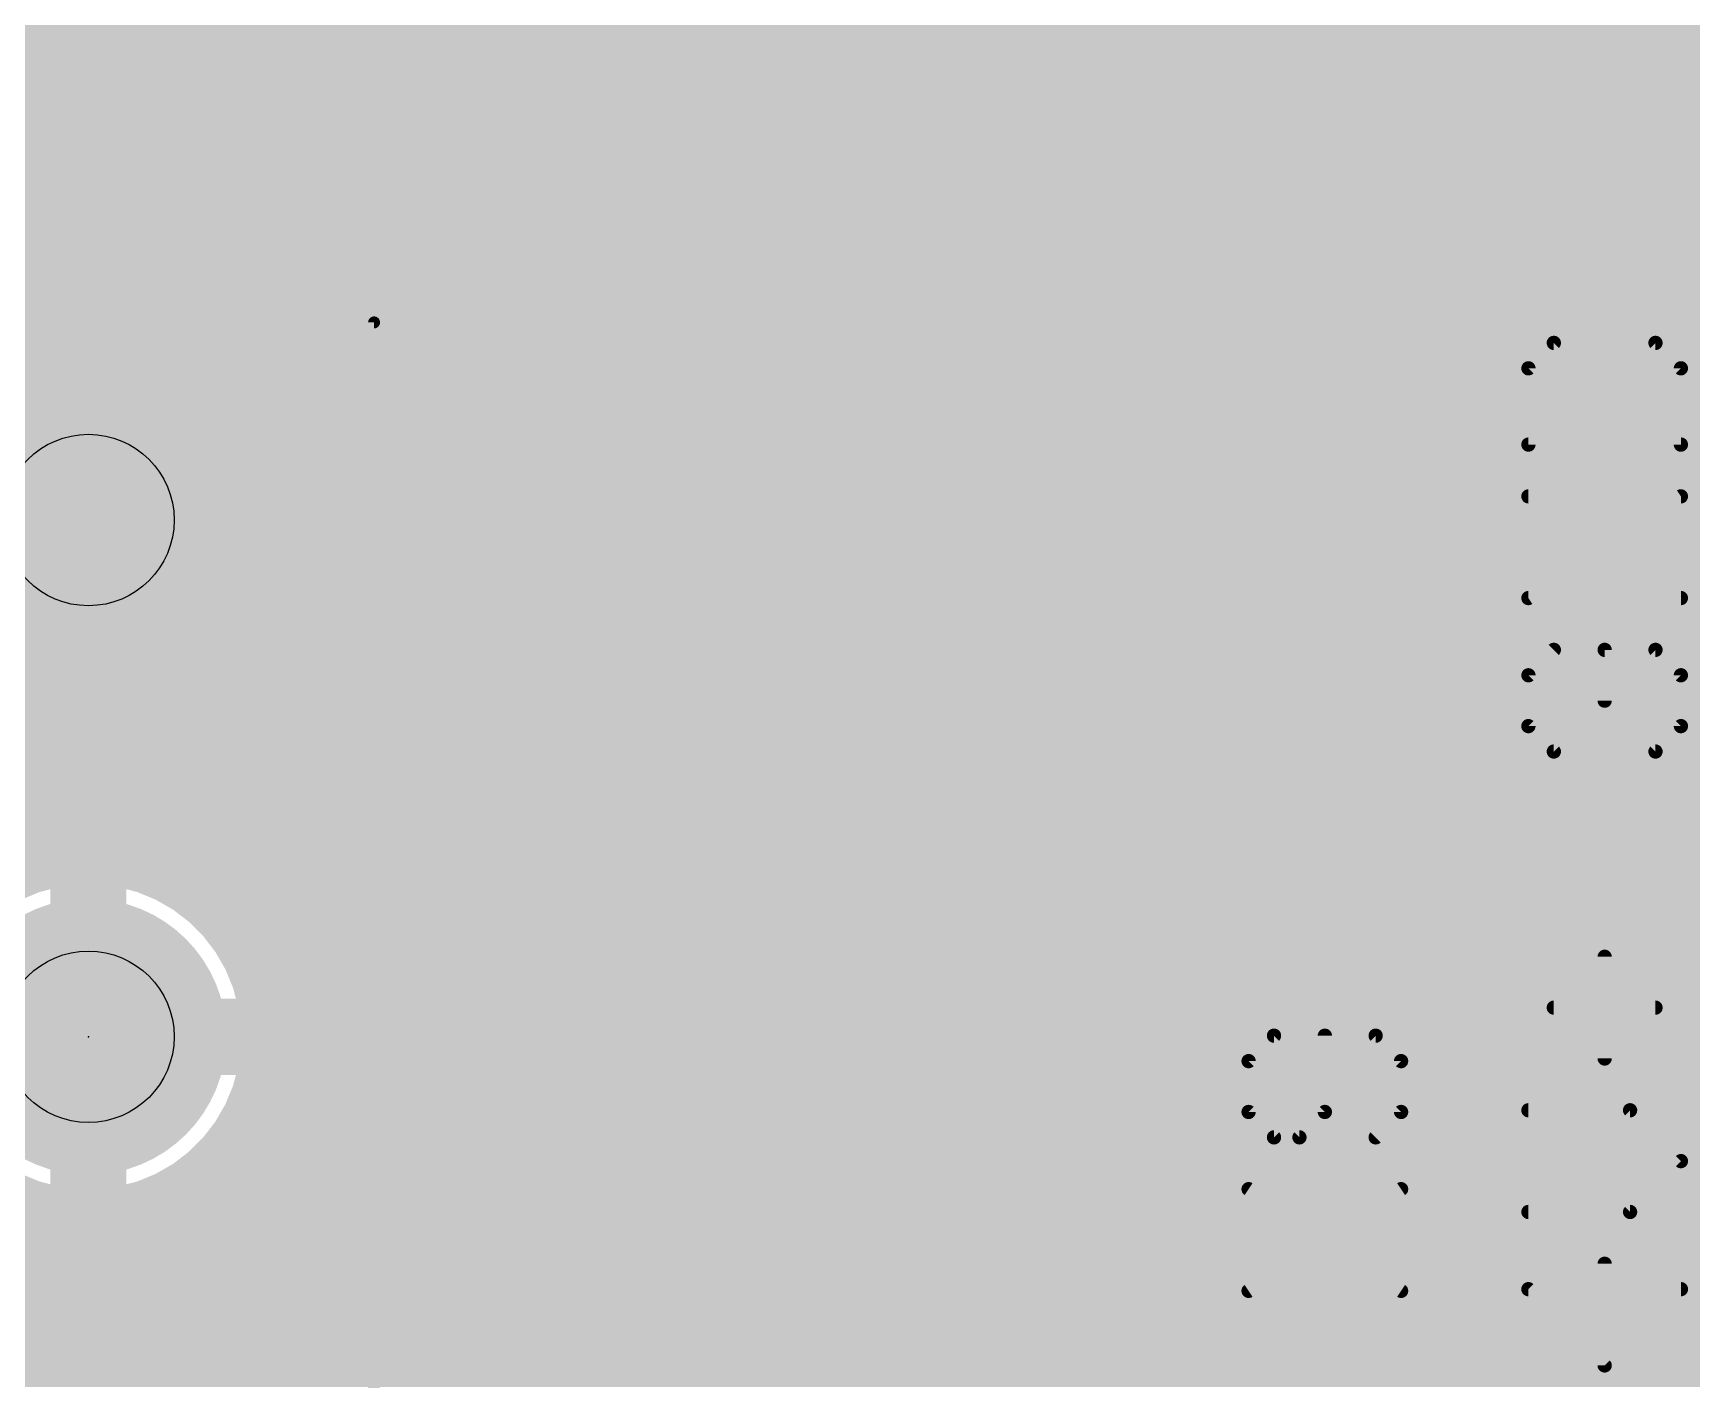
# Model space of a CAD drawing. Extents: x 0 to 10.8, y 0 to 6.1.
# Drawn here: x 8.138 to 8.835, y 0.459 to 1.025 of the extents above; entities that cross this region are included whole.
import ezdxf

# ---------------------------------------------------------------- set-up
doc = ezdxf.new("R2010")
doc.units = 0
for name, color, linetype in [('1', 22, 'CONTINUOUS'), ('116', 253, 'CONTINUOUS'), ('16', 175, 'CONTINUOUS'), ('17', 82, 'CONTINUOUS'), ('21', 253, 'CONTINUOUS'), ('23', 7, 'CONTINUOUS'), ('25', 253, 'CONTINUOUS'), ('29', 253, 'CONTINUOUS'), ('30', 253, 'CONTINUOUS'), ('44', 253, 'CONTINUOUS')]:
    doc.layers.add(name, color=color, linetype=linetype)

# ---------------------------------------------------------------- blocks, each defined once
blk = doc.blocks.new('ROUNDP')
at = {"const_width": 0.5}
blk.add_lwpolyline([(0, -0.25, 1), (0, 0.25, 1), (0, -0.25)], format="xyb", dxfattribs=at)

msp = doc.modelspace()

# ---------------------------------------------------------------- linework, layer by layer
at = {"layer": '1'}
for points, const_width in [([(7.800461, 1.024), (9.165854, 1.024)], 0.016), ([(7.854102, 1.008), (9.165854, 1.008)], 0.016), ([(7.899028, 0.992), (9.165854, 0.992)], 0.016), ([(7.923398, 0.976), (9.165854, 0.976)], 0.016), ([(8.179854, 0.963106), (7.977197, 0.963106)], 0.016), ([(8.21622, 0.953362), (8.179854, 0.963106)], 0.016), ([(8.191449, 0.96), (9.165854, 0.96)], 0.016), ([(8.248831, 0.934535), (8.21622, 0.953362)], 0.016), ([(8.232437, 0.944), (9.165854, 0.944)], 0.016), ([(7.996028, 0.82011), (8.161028, 0.82011)], 0.254), ([(8.275453, 0.907913), (8.248831, 0.934535)], 0.016), ([(8.255366, 0.928), (9.165854, 0.928)], 0.016), ([(8.271366, 0.912), (9.165854, 0.912)], 0.016), ([(8.29428, 0.875303), (8.275453, 0.907913)], 0.016), ([(8.282331, 0.896), (8.972654, 0.896)], 0.016), ([(8.291571, 0.88), (8.951693, 0.88)], 0.016), ([(8.304024, 0.838937), (8.29428, 0.875303)], 0.016), ([(8.297311, 0.864), (8.940689, 0.864)], 0.016), ([(8.301598, 0.848), (8.93498, 0.848)], 0.016), ([(8.304024, 0.80128), (8.304024, 0.838937)], 0.016), ([(8.304024, 0.832), (8.997106, 0.832)], 0.016), ([(8.304024, 0.816), (8.934768, 0.816)], 0.016), ([(8.29428, 0.764913), (8.304024, 0.80128)], 0.016), ([(8.303677, 0.8), (8.940287, 0.8)], 0.016), ([(8.29939, 0.784), (8.950917, 0.784)], 0.016), ([(8.295106, 0.768), (8.971307, 0.768)], 0.016), ([(8.275453, 0.732303), (8.29428, 0.764913)], 0.016), ([(8.286823, 0.752), (9.165854, 0.752)], 0.016), ([(8.248831, 0.705681), (8.275453, 0.732303)], 0.016), ([(8.277587, 0.736), (9.165854, 0.736)], 0.016), ([(8.26315, 0.72), (9.165854, 0.72)], 0.016), ([(8.21622, 0.686854), (8.248831, 0.705681)], 0.016), ([(8.245917, 0.704), (9.165854, 0.704)], 0.016), ([(8.179854, 0.67711), (8.21622, 0.686854)], 0.016), ([(8.218205, 0.688), (8.981091, 0.688)], 0.016), ([(7.977197, 0.67711), (8.179854, 0.67711)], 0.016), ([(8.017106, 0.672), (8.139949, 0.672)], 0.016), ([(8.137831, 0.671433), (8.129114, 0.667819)], 0.016), ([(8.146949, 0.673874), (8.137831, 0.671433)], 0.016), ([(8.153028, 0.674673), (8.146949, 0.673874)], 0.016), ([(8.153028, 0.611126), (8.153028, 0.674673)], 0.016), ([(8.153028, 0.672), (8.16902, 0.672)], 0.016), ([(8.16902, 0.674673), (8.16902, 0.611126)], 0.016), ([(8.175102, 0.673874), (8.16902, 0.674673)], 0.016), ([(8.18422, 0.671433), (8.175102, 0.673874)], 0.016), ([(8.182106, 0.672), (8.953618, 0.672)], 0.016), ([(8.192937, 0.667819), (8.18422, 0.671433)], 0.016), ([(8.201114, 0.663102), (8.192937, 0.667819)], 0.016), ([(8.208598, 0.657354), (8.201114, 0.663102)], 0.016), ([(8.153028, 0.656), (8.16902, 0.656)], 0.016), ([(8.215272, 0.650681), (8.208598, 0.657354)], 0.016), ([(8.209953, 0.656), (8.938925, 0.656)], 0.016), ([(8.22102, 0.643197), (8.215272, 0.650681)], 0.016), ([(8.153028, 0.64), (8.16902, 0.64)], 0.016), ([(8.225736, 0.63502), (8.22102, 0.643197)], 0.016), ([(8.222866, 0.64), (8.932299, 0.64)], 0.016), ([(8.22935, 0.626303), (8.225736, 0.63502)], 0.016), ([(8.231791, 0.617185), (8.22935, 0.626303)], 0.016), ([(8.153028, 0.624), (8.16902, 0.624)], 0.016), ([(8.229969, 0.624), (8.928126, 0.624)], 0.016), ([(8.232591, 0.611102), (8.231791, 0.617185)], 0.016), ([(8.004043, 0.608), (8.153008, 0.608)], 0.016), ([(8.089457, 0.611102), (8.153008, 0.611102)], 0.016), ([(8.153008, 0.611102), (8.153008, 0.59511)], 0.016), ([(8.16902, 0.611126), (8.153028, 0.611126)], 0.016), ([(8.169043, 0.59511), (8.169043, 0.611102)], 0.016), ([(8.169043, 0.611102), (8.232591, 0.611102)], 0.016), ([(8.169043, 0.608), (8.928126, 0.608)], 0.016), ([(8.153008, 0.59511), (8.089457, 0.59511)], 0.016), ([(8.153028, 0.531539), (8.153028, 0.595091)], 0.016), ([(8.153028, 0.595091), (8.16902, 0.595091)], 0.016), ([(8.153028, 0.592), (8.16902, 0.592)], 0.016), ([(8.16902, 0.595091), (8.16902, 0.531539)], 0.016), ([(8.232591, 0.59511), (8.169043, 0.59511)], 0.016), ([(8.231791, 0.589031), (8.232591, 0.59511)], 0.016), ([(8.232181, 0.592), (8.931146, 0.592)], 0.016), ([(8.22935, 0.579913), (8.231791, 0.589031)], 0.016), ([(8.225736, 0.571197), (8.22935, 0.579913)], 0.016), ([(8.153028, 0.576), (8.16902, 0.576)], 0.016), ([(8.22102, 0.56302), (8.225736, 0.571197)], 0.016), ([(8.227724, 0.576), (8.937772, 0.576)], 0.016), ([(8.153028, 0.56), (8.16902, 0.56)], 0.016), ([(8.215272, 0.555535), (8.22102, 0.56302)], 0.016), ([(8.218697, 0.56), (8.950843, 0.56)], 0.016), ([(8.208598, 0.548862), (8.215272, 0.555535)], 0.016), ([(8.153028, 0.544), (8.16902, 0.544)], 0.016), ([(8.192937, 0.538398), (8.201114, 0.543114)], 0.016), ([(8.201114, 0.543114), (8.208598, 0.548862)], 0.016), ([(8.202264, 0.544), (8.974386, 0.544)], 0.016), ([(8.129114, 0.538398), (8.137831, 0.534783)], 0.016), ([(8.18422, 0.534783), (8.192937, 0.538398)], 0.016), ([(8.137831, 0.534783), (8.146949, 0.532343)], 0.016), ([(8.146949, 0.532343), (8.153028, 0.531539)], 0.016), ([(8.16902, 0.531539), (8.175102, 0.532343)], 0.016), ([(8.175102, 0.532343), (8.18422, 0.534783)], 0.016), ([(3.973154, 0.528), (9.165854, 0.528)], 0.016), ([(3.957154, 0.512), (9.165854, 0.512)], 0.016), ([(3.941154, 0.496), (9.165854, 0.496)], 0.016), ([(3.922413, 0.48), (9.165854, 0.48)], 0.016), ([(3.551571, 0.464), (9.165854, 0.464)], 0.016)]:
    msp.add_lwpolyline(points, dxfattribs=dict(at, const_width=const_width))
for points, const_width in [([(8.18089, 0.96697, 1), (8.178819, 0.959243)], 0.008), ([(8.179854, 0.959106, 1), (8.179854, 0.967106)], 0.008), ([(8.191449, 0.964, 1), (8.191449, 0.956)], 0.008), ([(8.21822, 0.956826, 1), (8.214221, 0.949898)], 0.008), ([(8.215185, 0.949498, 1), (8.217256, 0.957226)], 0.008), ([(8.232437, 0.948, 1), (8.232437, 0.94)], 0.008), ([(8.161028, 0.75661, 1), (8.161028, 0.88361)], 0.127), ([(8.251659, 0.937364, 1), (8.246002, 0.931707)], 0.008), ([(8.246831, 0.931071, 1), (8.250831, 0.938)], 0.008), ([(8.255366, 0.932, 1), (8.255366, 0.924)], 0.008), ([(8.271366, 0.916, 1), (8.271366, 0.908)], 0.008), ([(8.278917, 0.909913, 1), (8.271989, 0.905913)], 0.008), ([(8.272624, 0.905085, 1), (8.278281, 0.910742)], 0.008), ([(8.282331, 0.9, 1), (8.282331, 0.892)], 0.008), ([(8.291571, 0.884, 1), (8.291571, 0.876)], 0.008), ([(8.298143, 0.876338, 1), (8.290416, 0.874268)], 0.008), ([(8.290815, 0.873303, 1), (8.297744, 0.877303)], 0.008), ([(8.297311, 0.868, 1), (8.297311, 0.86)], 0.008), ([(8.301598, 0.852, 1), (8.301598, 0.844)], 0.008), ([(8.308024, 0.838937, 1), (8.300024, 0.838937)], 0.008), ([(8.30016, 0.837902, 1), (8.307887, 0.839972)], 0.008), ([(8.304024, 0.836, 1), (8.304024, 0.828)], 0.008), ([(8.304024, 0.82, 1), (8.304024, 0.812)], 0.008), ([(8.307887, 0.800244, 1), (8.30016, 0.802315)], 0.008), ([(8.303677, 0.804, 1), (8.303677, 0.796)], 0.008), ([(8.300024, 0.80128, 1), (8.308024, 0.80128)], 0.008), ([(8.29939, 0.788, 1), (8.29939, 0.78)], 0.008), ([(8.295106, 0.772, 1), (8.295106, 0.764)], 0.008), ([(8.290416, 0.765949, 1), (8.298143, 0.763878)], 0.008), ([(8.297744, 0.762913, 1), (8.290815, 0.766913)], 0.008), ([(8.286823, 0.756, 1), (8.286823, 0.748)], 0.008), ([(8.278281, 0.729475, 1), (8.272624, 0.735132)], 0.008), ([(8.277587, 0.74, 1), (8.277587, 0.732)], 0.008), ([(8.271989, 0.734303, 1), (8.278917, 0.730303)], 0.008), ([(8.26315, 0.724, 1), (8.26315, 0.716)], 0.008), ([(8.245917, 0.708, 1), (8.245917, 0.7)], 0.008), ([(8.246002, 0.70851, 1), (8.251659, 0.702853)], 0.008), ([(8.250831, 0.702217, 1), (8.246831, 0.709145)], 0.008), ([(8.214221, 0.690318, 1), (8.21822, 0.68339)], 0.008), ([(8.218205, 0.692, 1), (8.218205, 0.684)], 0.008), ([(8.217256, 0.682991, 1), (8.215185, 0.690718)], 0.008), ([(8.178819, 0.680974, 1), (8.18089, 0.673247)], 0.008), ([(8.179854, 0.67311, 1), (8.179854, 0.68111)], 0.008), ([(8.136796, 0.675297, 1), (8.138865, 0.667569)], 0.008), ([(8.139363, 0.667738, 1), (8.136299, 0.675128)], 0.008), ([(8.139949, 0.668, 1), (8.139949, 0.676)], 0.008), ([(8.146427, 0.67784, 1), (8.14747, 0.669908)], 0.008), ([(8.147983, 0.67001, 1), (8.145914, 0.677738)], 0.008), ([(8.157028, 0.674673, 1), (8.149028, 0.674673)], 0.008), ([(8.153028, 0.676, 1), (8.153028, 0.668)], 0.008), ([(8.153549, 0.670707, 1), (8.152506, 0.678639)], 0.008), ([(8.17302, 0.674673, 1), (8.16502, 0.674673)], 0.008), ([(8.169541, 0.678639, 1), (8.168499, 0.670707)], 0.008), ([(8.16902, 0.668, 1), (8.16902, 0.676)], 0.008), ([(8.176137, 0.677738, 1), (8.174068, 0.67001)], 0.008), ([(8.174581, 0.669908, 1), (8.175623, 0.67784)], 0.008), ([(8.182106, 0.676, 1), (8.182106, 0.668)], 0.008), ([(8.185753, 0.675128, 1), (8.182688, 0.667738)], 0.008), ([(8.183186, 0.667569, 1), (8.185255, 0.675297)], 0.008), ([(8.194936, 0.671284, 1), (8.190938, 0.664354)], 0.008), ([(8.191405, 0.664124, 1), (8.194469, 0.671514)], 0.008), ([(8.203551, 0.666275, 1), (8.198678, 0.65993)], 0.008), ([(8.199116, 0.659637, 1), (8.203113, 0.666567)], 0.008), ([(8.153028, 0.66, 1), (8.153028, 0.652)], 0.008), ([(8.16902, 0.652, 1), (8.16902, 0.66)], 0.008), ([(8.211427, 0.660183, 1), (8.20577, 0.654526)], 0.008), ([(8.209953, 0.66, 1), (8.209953, 0.652)], 0.008), ([(8.206162, 0.654182, 1), (8.211035, 0.660527)], 0.008), ([(8.218444, 0.653118, 1), (8.212099, 0.648245)], 0.008), ([(8.212443, 0.647853, 1), (8.2181, 0.65351)], 0.008), ([(8.153028, 0.644, 1), (8.153028, 0.636)], 0.008), ([(8.16902, 0.636, 1), (8.16902, 0.644)], 0.008), ([(8.224485, 0.645195, 1), (8.217555, 0.641198)], 0.008), ([(8.217847, 0.64076, 1), (8.224192, 0.645633)], 0.008), ([(8.222866, 0.644, 1), (8.222866, 0.636)], 0.008), ([(8.229431, 0.636552, 1), (8.222041, 0.633488)], 0.008), ([(8.222271, 0.633021, 1), (8.229201, 0.637018)], 0.008), ([(8.233214, 0.627338, 1), (8.225486, 0.625269)], 0.008), ([(8.153028, 0.628, 1), (8.153028, 0.62)], 0.008), ([(8.16902, 0.62, 1), (8.16902, 0.628)], 0.008), ([(8.225655, 0.624771, 1), (8.233045, 0.627835)], 0.008), ([(8.229969, 0.628, 1), (8.229969, 0.62)], 0.008), ([(8.235757, 0.617706, 1), (8.227825, 0.616664)], 0.008), ([(8.227927, 0.616151, 1), (8.235655, 0.618219)], 0.008), ([(8.157008, 0.611102, 1), (8.149008, 0.611102)], 0.008), ([(8.153028, 0.615126, 1), (8.153028, 0.607126)], 0.008), ([(8.149028, 0.611126, 1), (8.157028, 0.611126)], 0.008), ([(8.153008, 0.607102, 1), (8.153008, 0.615102)], 0.008), ([(8.153008, 0.604, 1), (8.153008, 0.612)], 0.008), ([(8.16502, 0.611126, 1), (8.17302, 0.611126)], 0.008), ([(8.173043, 0.611102, 1), (8.165043, 0.611102)], 0.008), ([(8.169043, 0.615102, 1), (8.169043, 0.607102)], 0.008), ([(8.169043, 0.612, 1), (8.169043, 0.604)], 0.008), ([(8.16902, 0.607126, 1), (8.16902, 0.615126)], 0.008), ([(8.228625, 0.610581, 1), (8.236556, 0.611623)], 0.008), ([(8.232591, 0.607102, 1), (8.232591, 0.615102)], 0.008), ([(8.157028, 0.595091, 1), (8.149028, 0.595091)], 0.008), ([(8.153028, 0.599091, 1), (8.153028, 0.591091)], 0.008), ([(8.153028, 0.596, 1), (8.153028, 0.588)], 0.008), ([(8.153008, 0.59111, 1), (8.153008, 0.59911)], 0.008), ([(8.17302, 0.595091, 1), (8.16502, 0.595091)], 0.008), ([(8.169043, 0.59911, 1), (8.169043, 0.59111)], 0.008), ([(8.16902, 0.591091, 1), (8.16902, 0.599091)], 0.008), ([(8.16902, 0.588, 1), (8.16902, 0.596)], 0.008), ([(8.232181, 0.596, 1), (8.232181, 0.588)], 0.008), ([(8.236556, 0.594589, 1), (8.228625, 0.595632)], 0.008), ([(8.232591, 0.59111, 1), (8.232591, 0.59911)], 0.008), ([(8.149008, 0.59511, 1), (8.157008, 0.59511)], 0.008), ([(8.165043, 0.59511, 1), (8.173043, 0.59511)], 0.008), ([(8.227825, 0.589553, 1), (8.235757, 0.58851)], 0.008), ([(8.235655, 0.587997, 1), (8.227927, 0.590066)], 0.008), ([(8.233045, 0.578381, 1), (8.225655, 0.581445)], 0.008), ([(8.153028, 0.58, 1), (8.153028, 0.572)], 0.008), ([(8.16902, 0.572, 1), (8.16902, 0.58)], 0.008), ([(8.229201, 0.569198, 1), (8.222271, 0.573195)], 0.008), ([(8.227724, 0.58, 1), (8.227724, 0.572)], 0.008), ([(8.225486, 0.580948, 1), (8.233214, 0.578879)], 0.008), ([(8.222041, 0.572729, 1), (8.229431, 0.569665)], 0.008), ([(8.153028, 0.564, 1), (8.153028, 0.556)], 0.008), ([(8.16902, 0.556, 1), (8.16902, 0.564)], 0.008), ([(8.218697, 0.564, 1), (8.218697, 0.556)], 0.008), ([(8.217555, 0.565018, 1), (8.224485, 0.561021)], 0.008), ([(8.224192, 0.560583, 1), (8.217847, 0.565456)], 0.008), ([(8.212099, 0.557972, 1), (8.218444, 0.553099)], 0.008), ([(8.2181, 0.552707, 1), (8.212443, 0.558364)], 0.008), ([(8.153028, 0.548, 1), (8.153028, 0.54)], 0.008), ([(8.16902, 0.54, 1), (8.16902, 0.548)], 0.008), ([(8.202264, 0.548, 1), (8.202264, 0.54)], 0.008), ([(8.203113, 0.539649, 1), (8.199116, 0.546579)], 0.008), ([(8.20577, 0.551691, 1), (8.211427, 0.546034)], 0.008), ([(8.211035, 0.54569, 1), (8.206162, 0.552035)], 0.008), ([(8.190938, 0.541863, 1), (8.194936, 0.534933)], 0.008), ([(8.194469, 0.534703, 1), (8.191405, 0.542093)], 0.008), ([(8.198678, 0.546287, 1), (8.203551, 0.539942)], 0.008), ([(8.138865, 0.538647, 1), (8.136796, 0.53092)], 0.008), ([(8.136299, 0.531088, 1), (8.139363, 0.538478)], 0.008), ([(8.147473, 0.536308, 1), (8.146425, 0.528377)], 0.008), ([(8.145914, 0.528479, 1), (8.147983, 0.536206)], 0.008), ([(8.152504, 0.527574, 1), (8.153552, 0.535505)], 0.008), ([(8.168496, 0.535505, 1), (8.169543, 0.527574)], 0.008), ([(8.174068, 0.536206, 1), (8.176137, 0.528479)], 0.008), ([(8.175626, 0.528377, 1), (8.174579, 0.536308)], 0.008), ([(8.182688, 0.538478, 1), (8.185753, 0.531088)], 0.008), ([(8.185255, 0.53092, 1), (8.183186, 0.538647)], 0.008), ([(8.149028, 0.531539, 1), (8.157028, 0.531539)], 0.008), ([(8.16502, 0.531539, 1), (8.17302, 0.531539)], 0.008)]:
    msp.add_lwpolyline(points, format="xyb", dxfattribs=dict(at, const_width=const_width))
at = {"layer": '116', "const_width": 0.032047}
for points in [[(8.161024, 0.798189, 1), (8.161024, 0.842047, 1), (8.161024, 0.798189)], [(8.161024, 0.581181, 1), (8.161024, 0.625039, 1), (8.161024, 0.581181)]]:
    msp.add_lwpolyline(points, format="xyb", dxfattribs=at)
at = {"layer": '16'}
for points, const_width in [([(8.805, 1.235), (8.805, 0.815)], 0.032), ([(8.766, 1.216791), (8.766, 0.80724)], 0.016), ([(1.884154, 1.024), (8.766, 1.024)], 0.016), ([(1.868154, 1.008), (8.766, 1.008)], 0.016), ([(1.852154, 0.992), (8.766, 0.992)], 0.016), ([(1.836154, 0.976), (8.766, 0.976)], 0.016), ([(1.820154, 0.96), (8.766, 0.96)], 0.016), ([(1.804154, 0.944), (8.766, 0.944)], 0.016), ([(1.788154, 0.928), (8.766, 0.928)], 0.016), ([(1.772154, 0.912), (8.766, 0.912)], 0.016), ([(1.756154, 0.896), (8.766, 0.896)], 0.016), ([(8.147102, 0.890106), (8.121374, 0.879449)], 0.016), ([(8.174949, 0.890106), (8.147102, 0.890106)], 0.016), ([(8.200677, 0.879449), (8.174949, 0.890106)], 0.016), ([(8.19935, 0.88), (8.766, 0.88)], 0.016), ([(8.220366, 0.85976), (8.200677, 0.879449)], 0.016), ([(8.216126, 0.864), (8.766, 0.864)], 0.016), ([(8.231024, 0.834031), (8.220366, 0.85976)], 0.016), ([(8.22524, 0.848), (8.766, 0.848)], 0.016), ([(8.231024, 0.806185), (8.231024, 0.834031)], 0.016), ([(8.231024, 0.832), (8.766, 0.832)], 0.016), ([(8.805, 0.815), (9.005, 0.615)], 0.032), ([(8.231024, 0.816), (8.766, 0.816)], 0.016), ([(8.766, 0.80724), (8.771937, 0.792906)], 0.016), ([(8.220366, 0.780457), (8.231024, 0.806185)], 0.016), ([(8.228461, 0.8), (8.768996, 0.8)], 0.016), ([(8.771937, 0.792906), (8.782906, 0.781937)], 0.016), ([(8.200677, 0.760768), (8.220366, 0.780457)], 0.016), ([(8.221831, 0.784), (8.780843, 0.784)], 0.016), ([(8.782906, 0.781937), (8.930114, 0.634728)], 0.016), ([(8.207909, 0.768), (8.796843, 0.768)], 0.016), ([(8.121374, 0.760768), (8.147102, 0.75011)], 0.016), ([(8.174949, 0.75011), (8.200677, 0.760768)], 0.016), ([(8.014508, 0.752), (8.142539, 0.752)], 0.016), ([(8.179508, 0.752), (8.812843, 0.752)], 0.016), ([(8.147102, 0.75011), (8.174949, 0.75011)], 0.016), ([(2.068693, 0.736), (8.828843, 0.736)], 0.016), ([(2.084693, 0.72), (8.844843, 0.72)], 0.016), ([(2.23674, 0.704), (8.860843, 0.704)], 0.016), ([(2.247437, 0.688), (8.876843, 0.688)], 0.016), ([(8.017106, 0.672), (8.139949, 0.672)], 0.016), ([(8.137831, 0.671433), (8.129114, 0.667819)], 0.016), ([(8.146949, 0.673874), (8.137831, 0.671433)], 0.016), ([(8.153028, 0.674673), (8.146949, 0.673874)], 0.016), ([(8.153028, 0.611126), (8.153028, 0.674673)], 0.016), ([(8.153028, 0.672), (8.16902, 0.672)], 0.016), ([(8.16902, 0.674673), (8.16902, 0.611126)], 0.016), ([(8.175102, 0.673874), (8.16902, 0.674673)], 0.016), ([(8.18422, 0.671433), (8.175102, 0.673874)], 0.016), ([(8.182106, 0.672), (8.892843, 0.672)], 0.016), ([(8.192937, 0.667819), (8.18422, 0.671433)], 0.016), ([(8.201114, 0.663102), (8.192937, 0.667819)], 0.016), ([(8.208598, 0.657354), (8.201114, 0.663102)], 0.016), ([(8.153028, 0.656), (8.16902, 0.656)], 0.016), ([(8.215272, 0.650681), (8.208598, 0.657354)], 0.016), ([(8.209953, 0.656), (8.908843, 0.656)], 0.016), ([(8.22102, 0.643197), (8.215272, 0.650681)], 0.016), ([(8.153028, 0.64), (8.16902, 0.64)], 0.016), ([(8.225736, 0.63502), (8.22102, 0.643197)], 0.016), ([(8.222866, 0.64), (8.924843, 0.64)], 0.016), ([(8.22935, 0.626303), (8.225736, 0.63502)], 0.016), ([(8.231791, 0.617185), (8.22935, 0.626303)], 0.016), ([(8.153028, 0.624), (8.16902, 0.624)], 0.016), ([(8.229969, 0.624), (8.928126, 0.624)], 0.016), ([(8.232591, 0.611102), (8.231791, 0.617185)], 0.016), ([(8.004043, 0.608), (8.153008, 0.608)], 0.016), ([(8.089457, 0.611102), (8.153008, 0.611102)], 0.016), ([(8.153008, 0.611102), (8.153008, 0.59511)], 0.016), ([(8.16902, 0.611126), (8.153028, 0.611126)], 0.016), ([(8.169043, 0.59511), (8.169043, 0.611102)], 0.016), ([(8.169043, 0.611102), (8.232591, 0.611102)], 0.016), ([(8.169043, 0.608), (8.928126, 0.608)], 0.016), ([(8.153008, 0.59511), (8.089457, 0.59511)], 0.016), ([(8.153028, 0.531539), (8.153028, 0.595091)], 0.016), ([(8.153028, 0.595091), (8.16902, 0.595091)], 0.016), ([(8.153028, 0.592), (8.16902, 0.592)], 0.016), ([(8.16902, 0.595091), (8.16902, 0.531539)], 0.016), ([(8.232591, 0.59511), (8.169043, 0.59511)], 0.016), ([(8.231791, 0.589031), (8.232591, 0.59511)], 0.016), ([(8.232181, 0.592), (8.931146, 0.592)], 0.016), ([(8.22935, 0.579913), (8.231791, 0.589031)], 0.016), ([(8.225736, 0.571197), (8.22935, 0.579913)], 0.016), ([(8.153028, 0.576), (8.16902, 0.576)], 0.016), ([(8.22102, 0.56302), (8.225736, 0.571197)], 0.016), ([(8.227724, 0.576), (8.937772, 0.576)], 0.016), ([(8.153028, 0.56), (8.16902, 0.56)], 0.016), ([(8.215272, 0.555535), (8.22102, 0.56302)], 0.016), ([(8.218697, 0.56), (8.950843, 0.56)], 0.016), ([(8.208598, 0.548862), (8.215272, 0.555535)], 0.016), ([(8.153028, 0.544), (8.16902, 0.544)], 0.016), ([(8.192937, 0.538398), (8.201114, 0.543114)], 0.016), ([(8.201114, 0.543114), (8.208598, 0.548862)], 0.016), ([(8.202264, 0.544), (8.974386, 0.544)], 0.016), ([(8.129114, 0.538398), (8.137831, 0.534783)], 0.016), ([(8.18422, 0.534783), (8.192937, 0.538398)], 0.016), ([(8.137831, 0.534783), (8.146949, 0.532343)], 0.016), ([(8.146949, 0.532343), (8.153028, 0.531539)], 0.016), ([(8.16902, 0.531539), (8.175102, 0.532343)], 0.016), ([(8.175102, 0.532343), (8.18422, 0.534783)], 0.016), ([(2.406004, 0.528), (10.327724, 0.528)], 0.016), ([(2.404803, 0.512), (10.327618, 0.512)], 0.016), ([(2.39789, 0.496), (10.331657, 0.496)], 0.016), ([(2.381449, 0.48), (10.341236, 0.48)], 0.016), ([(3.551571, 0.464), (9.735591, 0.464)], 0.016)]:
    msp.add_lwpolyline(points, dxfattribs=dict(at, const_width=const_width))
for points, const_width in [([(8.766, 1.02, 1), (8.766, 1.028)], 0.008), ([(8.766, 1.004, 1), (8.766, 1.012)], 0.008), ([(8.766, 0.988, 1), (8.766, 0.996)], 0.008), ([(8.766, 0.972, 1), (8.766, 0.98)], 0.008), ([(8.766, 0.956, 1), (8.766, 0.964)], 0.008), ([(8.766, 0.94, 1), (8.766, 0.948)], 0.008), ([(8.766, 0.924, 1), (8.766, 0.932)], 0.008), ([(8.766, 0.908, 1), (8.766, 0.916)], 0.008), ([(8.766, 0.892, 1), (8.766, 0.9)], 0.008), ([(8.147102, 0.894106, 1), (8.147102, 0.886106)], 0.008), ([(8.148633, 0.886411, 1), (8.145572, 0.893802)], 0.008), ([(8.17648, 0.893802, 1), (8.173418, 0.886411)], 0.008), ([(8.174949, 0.886106, 1), (8.174949, 0.894106)], 0.008), ([(8.19935, 0.884, 1), (8.19935, 0.876)], 0.008), ([(8.203506, 0.882277, 1), (8.197849, 0.87662)], 0.008), ([(8.199146, 0.875753, 1), (8.202208, 0.883144)], 0.008), ([(8.766, 0.876, 1), (8.766, 0.884)], 0.008), ([(8.216126, 0.868, 1), (8.216126, 0.86)], 0.008), ([(8.766, 0.86, 1), (8.766, 0.868)], 0.008), ([(8.224062, 0.861291, 1), (8.216671, 0.858229)], 0.008), ([(8.217538, 0.856931, 1), (8.223195, 0.862588)], 0.008), ([(8.22524, 0.852, 1), (8.22524, 0.844)], 0.008), ([(8.766, 0.844, 1), (8.766, 0.852)], 0.008), ([(8.235024, 0.834031, 1), (8.227024, 0.834031)], 0.008), ([(8.231024, 0.836, 1), (8.231024, 0.828)], 0.008), ([(8.227328, 0.832501, 1), (8.234719, 0.835562)], 0.008), ([(8.766, 0.828, 1), (8.766, 0.836)], 0.008), ([(8.810657, 0.820657, 1), (8.799343, 0.809343)], 0.016), ([(8.231024, 0.82, 1), (8.231024, 0.812)], 0.008), ([(8.766, 0.812, 1), (8.766, 0.82)], 0.008), ([(8.797, 0.815, 1), (8.813, 0.815)], 0.016), ([(8.769696, 0.808771, 1), (8.762304, 0.80571)], 0.008), ([(8.227024, 0.806185, 1), (8.235024, 0.806185)], 0.008), ([(8.234719, 0.804654, 1), (8.227328, 0.807716)], 0.008), ([(8.762, 0.80724, 1), (8.77, 0.80724)], 0.008), ([(8.228461, 0.804, 1), (8.228461, 0.796)], 0.008), ([(8.768996, 0.796, 1), (8.768996, 0.804)], 0.008), ([(8.774765, 0.795734, 1), (8.769109, 0.790077)], 0.008), ([(8.768241, 0.791375, 1), (8.775633, 0.794436)], 0.008), ([(8.223195, 0.777628, 1), (8.217538, 0.783285)], 0.008), ([(8.221831, 0.788, 1), (8.221831, 0.78)], 0.008), ([(8.785734, 0.784765, 1), (8.780077, 0.779109)], 0.008), ([(8.780077, 0.779109, 1), (8.785734, 0.784765)], 0.008), ([(8.780843, 0.78, 1), (8.780843, 0.788)], 0.008), ([(8.216671, 0.781987, 1), (8.224062, 0.778926)], 0.008), ([(8.207909, 0.772, 1), (8.207909, 0.764)], 0.008), ([(8.796843, 0.764, 1), (8.796843, 0.772)], 0.008), ([(8.197849, 0.763596, 1), (8.203506, 0.757939)], 0.008), ([(8.202208, 0.757072, 1), (8.199146, 0.764463)], 0.008), ([(8.142539, 0.748, 1), (8.142539, 0.756)], 0.008), ([(8.179508, 0.756, 1), (8.179508, 0.748)], 0.008), ([(8.812843, 0.748, 1), (8.812843, 0.756)], 0.008), ([(8.147102, 0.75411, 1), (8.147102, 0.74611)], 0.008), ([(8.145572, 0.746415, 1), (8.148633, 0.753806)], 0.008), ([(8.173418, 0.753806, 1), (8.17648, 0.746415)], 0.008), ([(8.174949, 0.74611, 1), (8.174949, 0.75411)], 0.008), ([(8.828843, 0.732, 1), (8.828843, 0.74)], 0.008), ([(8.136796, 0.675297, 1), (8.138865, 0.667569)], 0.008), ([(8.139363, 0.667738, 1), (8.136299, 0.675128)], 0.008), ([(8.139949, 0.668, 1), (8.139949, 0.676)], 0.008), ([(8.146427, 0.67784, 1), (8.14747, 0.669908)], 0.008), ([(8.147983, 0.67001, 1), (8.145914, 0.677738)], 0.008), ([(8.157028, 0.674673, 1), (8.149028, 0.674673)], 0.008), ([(8.153028, 0.676, 1), (8.153028, 0.668)], 0.008), ([(8.153549, 0.670707, 1), (8.152506, 0.678639)], 0.008), ([(8.17302, 0.674673, 1), (8.16502, 0.674673)], 0.008), ([(8.169541, 0.678639, 1), (8.168499, 0.670707)], 0.008), ([(8.16902, 0.668, 1), (8.16902, 0.676)], 0.008), ([(8.176137, 0.677738, 1), (8.174068, 0.67001)], 0.008), ([(8.174581, 0.669908, 1), (8.175623, 0.67784)], 0.008), ([(8.182106, 0.676, 1), (8.182106, 0.668)], 0.008), ([(8.185753, 0.675128, 1), (8.182688, 0.667738)], 0.008), ([(8.183186, 0.667569, 1), (8.185255, 0.675297)], 0.008), ([(8.194936, 0.671284, 1), (8.190938, 0.664354)], 0.008), ([(8.191405, 0.664124, 1), (8.194469, 0.671514)], 0.008), ([(8.203551, 0.666275, 1), (8.198678, 0.65993)], 0.008), ([(8.199116, 0.659637, 1), (8.203113, 0.666567)], 0.008), ([(8.153028, 0.66, 1), (8.153028, 0.652)], 0.008), ([(8.16902, 0.652, 1), (8.16902, 0.66)], 0.008), ([(8.211427, 0.660183, 1), (8.20577, 0.654526)], 0.008), ([(8.209953, 0.66, 1), (8.209953, 0.652)], 0.008), ([(8.206162, 0.654182, 1), (8.211035, 0.660527)], 0.008), ([(8.218444, 0.653118, 1), (8.212099, 0.648245)], 0.008), ([(8.212443, 0.647853, 1), (8.2181, 0.65351)], 0.008), ([(8.153028, 0.644, 1), (8.153028, 0.636)], 0.008), ([(8.16902, 0.636, 1), (8.16902, 0.644)], 0.008), ([(8.224485, 0.645195, 1), (8.217555, 0.641198)], 0.008), ([(8.217847, 0.64076, 1), (8.224192, 0.645633)], 0.008), ([(8.222866, 0.644, 1), (8.222866, 0.636)], 0.008), ([(8.229431, 0.636552, 1), (8.222041, 0.633488)], 0.008), ([(8.222271, 0.633021, 1), (8.229201, 0.637018)], 0.008), ([(8.233214, 0.627338, 1), (8.225486, 0.625269)], 0.008), ([(8.153028, 0.628, 1), (8.153028, 0.62)], 0.008), ([(8.16902, 0.62, 1), (8.16902, 0.628)], 0.008), ([(8.225655, 0.624771, 1), (8.233045, 0.627835)], 0.008), ([(8.229969, 0.628, 1), (8.229969, 0.62)], 0.008), ([(8.235757, 0.617706, 1), (8.227825, 0.616664)], 0.008), ([(8.227927, 0.616151, 1), (8.235655, 0.618219)], 0.008), ([(8.157008, 0.611102, 1), (8.149008, 0.611102)], 0.008), ([(8.153028, 0.615126, 1), (8.153028, 0.607126)], 0.008), ([(8.149028, 0.611126, 1), (8.157028, 0.611126)], 0.008), ([(8.153008, 0.607102, 1), (8.153008, 0.615102)], 0.008), ([(8.153008, 0.604, 1), (8.153008, 0.612)], 0.008), ([(8.16502, 0.611126, 1), (8.17302, 0.611126)], 0.008), ([(8.173043, 0.611102, 1), (8.165043, 0.611102)], 0.008), ([(8.169043, 0.615102, 1), (8.169043, 0.607102)], 0.008), ([(8.169043, 0.612, 1), (8.169043, 0.604)], 0.008), ([(8.16902, 0.607126, 1), (8.16902, 0.615126)], 0.008), ([(8.228625, 0.610581, 1), (8.236556, 0.611623)], 0.008), ([(8.232591, 0.607102, 1), (8.232591, 0.615102)], 0.008), ([(8.157028, 0.595091, 1), (8.149028, 0.595091)], 0.008), ([(8.153028, 0.599091, 1), (8.153028, 0.591091)], 0.008), ([(8.153028, 0.596, 1), (8.153028, 0.588)], 0.008), ([(8.153008, 0.59111, 1), (8.153008, 0.59911)], 0.008), ([(8.17302, 0.595091, 1), (8.16502, 0.595091)], 0.008), ([(8.169043, 0.59911, 1), (8.169043, 0.59111)], 0.008), ([(8.16902, 0.591091, 1), (8.16902, 0.599091)], 0.008), ([(8.16902, 0.588, 1), (8.16902, 0.596)], 0.008), ([(8.232181, 0.596, 1), (8.232181, 0.588)], 0.008), ([(8.236556, 0.594589, 1), (8.228625, 0.595632)], 0.008), ([(8.232591, 0.59111, 1), (8.232591, 0.59911)], 0.008), ([(8.149008, 0.59511, 1), (8.157008, 0.59511)], 0.008), ([(8.165043, 0.59511, 1), (8.173043, 0.59511)], 0.008), ([(8.227825, 0.589553, 1), (8.235757, 0.58851)], 0.008), ([(8.235655, 0.587997, 1), (8.227927, 0.590066)], 0.008), ([(8.233045, 0.578381, 1), (8.225655, 0.581445)], 0.008), ([(8.153028, 0.58, 1), (8.153028, 0.572)], 0.008), ([(8.16902, 0.572, 1), (8.16902, 0.58)], 0.008), ([(8.229201, 0.569198, 1), (8.222271, 0.573195)], 0.008), ([(8.227724, 0.58, 1), (8.227724, 0.572)], 0.008), ([(8.225486, 0.580948, 1), (8.233214, 0.578879)], 0.008), ([(8.222041, 0.572729, 1), (8.229431, 0.569665)], 0.008), ([(8.153028, 0.564, 1), (8.153028, 0.556)], 0.008), ([(8.16902, 0.556, 1), (8.16902, 0.564)], 0.008), ([(8.218697, 0.564, 1), (8.218697, 0.556)], 0.008), ([(8.217555, 0.565018, 1), (8.224485, 0.561021)], 0.008), ([(8.224192, 0.560583, 1), (8.217847, 0.565456)], 0.008), ([(8.212099, 0.557972, 1), (8.218444, 0.553099)], 0.008), ([(8.2181, 0.552707, 1), (8.212443, 0.558364)], 0.008), ([(8.153028, 0.548, 1), (8.153028, 0.54)], 0.008), ([(8.16902, 0.54, 1), (8.16902, 0.548)], 0.008), ([(8.202264, 0.548, 1), (8.202264, 0.54)], 0.008), ([(8.203113, 0.539649, 1), (8.199116, 0.546579)], 0.008), ([(8.20577, 0.551691, 1), (8.211427, 0.546034)], 0.008), ([(8.211035, 0.54569, 1), (8.206162, 0.552035)], 0.008), ([(8.190938, 0.541863, 1), (8.194936, 0.534933)], 0.008), ([(8.194469, 0.534703, 1), (8.191405, 0.542093)], 0.008), ([(8.198678, 0.546287, 1), (8.203551, 0.539942)], 0.008), ([(8.138865, 0.538647, 1), (8.136796, 0.53092)], 0.008), ([(8.136299, 0.531088, 1), (8.139363, 0.538478)], 0.008), ([(8.147473, 0.536308, 1), (8.146425, 0.528377)], 0.008), ([(8.145914, 0.528479, 1), (8.147983, 0.536206)], 0.008), ([(8.152504, 0.527574, 1), (8.153552, 0.535505)], 0.008), ([(8.168496, 0.535505, 1), (8.169543, 0.527574)], 0.008), ([(8.174068, 0.536206, 1), (8.176137, 0.528479)], 0.008), ([(8.175626, 0.528377, 1), (8.174579, 0.536308)], 0.008), ([(8.182688, 0.538478, 1), (8.185753, 0.531088)], 0.008), ([(8.185255, 0.53092, 1), (8.183186, 0.538647)], 0.008), ([(8.149028, 0.531539, 1), (8.157028, 0.531539)], 0.008), ([(8.16502, 0.531539, 1), (8.17302, 0.531539)], 0.008)]:
    msp.add_lwpolyline(points, format="xyb", dxfattribs=dict(at, const_width=const_width))
at = {"layer": '21', "const_width": 0.005}
for points in [[(7.711028, 0.90311), (8.281028, 0.90311)], [(8.281028, 0.90311), (8.281028, 0.06311)]]:
    msp.add_lwpolyline(points, dxfattribs=at)
at = {"layer": '21', "const_width": 0.0025}
for points in [[(8.282278, 0.90311, 1), (8.279778, 0.90311)], [(8.281028, 0.90186, 1), (8.281028, 0.90436)]]:
    msp.add_lwpolyline(points, format="xyb", dxfattribs=at)
at = {"layer": '23'}
msp.add_point((8.161028, 0.60311), dxfattribs=at)
at = {"layer": '25', "const_width": 0.006}
for points in [[(8.776575, 0.8945), (8.765902, 0.883823)], [(8.81928, 0.8945), (8.776575, 0.8945)], [(8.829953, 0.883823), (8.81928, 0.8945)], [(8.765902, 0.883823), (8.765902, 0.851799)], [(8.829953, 0.851799), (8.829953, 0.883823)], [(8.765902, 0.851799), (8.829953, 0.851799)], [(8.765902, 0.787346), (8.829953, 0.830047)], [(8.829953, 0.830047), (8.765902, 0.830047)], [(8.829953, 0.787346), (8.765902, 0.787346)], [(8.776575, 0.765594), (8.765902, 0.754917)], [(8.81928, 0.765594), (8.797929, 0.765594)], [(8.797929, 0.765594), (8.797929, 0.744244)], [(8.829953, 0.754917), (8.81928, 0.765594)], [(8.765902, 0.754917), (8.765902, 0.733567)], [(8.829953, 0.733567), (8.829953, 0.754917)], [(8.765902, 0.733567), (8.776575, 0.722894)], [(8.81928, 0.722894), (8.829953, 0.733567)], [(8.776575, 0.722894), (8.81928, 0.722894)], [(8.797929, 0.593988), (8.797929, 0.636689)], [(8.776575, 0.615339), (8.81928, 0.615339)], [(8.659039, 0.603559), (8.648366, 0.592882)], [(8.701744, 0.603559), (8.659039, 0.603559)], [(8.680394, 0.571531), (8.680394, 0.603559)], [(8.712417, 0.592882), (8.701744, 0.603559)], [(8.648366, 0.592882), (8.648366, 0.571531)], [(8.712417, 0.571531), (8.712417, 0.592882)], [(8.648366, 0.571531), (8.659039, 0.560858)], [(8.669717, 0.560858), (8.680394, 0.571531)], [(8.701744, 0.560858), (8.712417, 0.571531)], [(8.808602, 0.572236), (8.765902, 0.572236)], [(8.829953, 0.550886), (8.808602, 0.572236)], [(8.659039, 0.560858), (8.669717, 0.560858)], [(8.808602, 0.529535), (8.829953, 0.550886)], [(8.648366, 0.496406), (8.712417, 0.539106)], [(8.648366, 0.539106), (8.712417, 0.496406)], [(8.765902, 0.529535), (8.808602, 0.529535)], [(8.797929, 0.465083), (8.797929, 0.507783)], [(8.829953, 0.497106), (8.765902, 0.497106)], [(8.765902, 0.497106), (8.797929, 0.465083)]]:
    msp.add_lwpolyline(points, dxfattribs=at)
at = {"layer": '25', "const_width": 0.003}
for points in [[(8.776575, 0.896, 1), (8.776575, 0.893)], [(8.777636, 0.89344, 1), (8.775514, 0.89556)], [(8.82034, 0.89556, 1), (8.818219, 0.89344)], [(8.81928, 0.893, 1), (8.81928, 0.896)], [(8.767402, 0.883823, 1), (8.764402, 0.883823)], [(8.764841, 0.884883, 1), (8.766962, 0.882762)], [(8.831453, 0.883823, 1), (8.828453, 0.883823)], [(8.828892, 0.882762, 1), (8.831014, 0.884883)], [(8.765902, 0.853299, 1), (8.765902, 0.850299)], [(8.764402, 0.851799, 1), (8.767402, 0.851799)], [(8.828453, 0.851799, 1), (8.831453, 0.851799)], [(8.829953, 0.850299, 1), (8.829953, 0.853299)], [(8.765902, 0.831547, 1), (8.765902, 0.828547)], [(8.830785, 0.828799, 1), (8.829121, 0.831295)], [(8.829953, 0.828547, 1), (8.829953, 0.831547)], [(8.765902, 0.788846, 1), (8.765902, 0.785846)], [(8.76507, 0.788595, 1), (8.766734, 0.786098)], [(8.829953, 0.785846, 1), (8.829953, 0.788846)], [(8.777636, 0.764534, 1), (8.775514, 0.766655)], [(8.797929, 0.767094, 1), (8.797929, 0.764094)], [(8.799429, 0.765594, 1), (8.796429, 0.765594)], [(8.82034, 0.766655, 1), (8.818219, 0.764534)], [(8.81928, 0.764094, 1), (8.81928, 0.767094)], [(8.767402, 0.754917, 1), (8.764402, 0.754917)], [(8.764841, 0.755978, 1), (8.766962, 0.753857)], [(8.831453, 0.754917, 1), (8.828453, 0.754917)], [(8.828892, 0.753857, 1), (8.831014, 0.755978)], [(8.796429, 0.744244, 1), (8.799429, 0.744244)], [(8.766962, 0.734628, 1), (8.764841, 0.732506)], [(8.764402, 0.733567, 1), (8.767402, 0.733567)], [(8.828453, 0.733567, 1), (8.831453, 0.733567)], [(8.831013, 0.732506, 1), (8.828892, 0.734628)], [(8.776575, 0.724394, 1), (8.776575, 0.721394)], [(8.775514, 0.721833, 1), (8.777635, 0.723954)], [(8.818219, 0.723954, 1), (8.82034, 0.721833)], [(8.81928, 0.721394, 1), (8.81928, 0.724394)], [(8.799429, 0.636689, 1), (8.796429, 0.636689)], [(8.776575, 0.616839, 1), (8.776575, 0.613839)], [(8.81928, 0.613839, 1), (8.81928, 0.616839)], [(8.659039, 0.605059, 1), (8.659039, 0.602059)], [(8.6601, 0.602499, 1), (8.657979, 0.60462)], [(8.681894, 0.603559, 1), (8.678894, 0.603559)], [(8.702805, 0.60462, 1), (8.700683, 0.602499)], [(8.701744, 0.602059, 1), (8.701744, 0.605059)], [(8.649866, 0.592882, 1), (8.646866, 0.592882)], [(8.647305, 0.593942, 1), (8.649427, 0.591821)], [(8.713917, 0.592882, 1), (8.710917, 0.592882)], [(8.711356, 0.591821, 1), (8.713478, 0.593942)], [(8.796429, 0.593988, 1), (8.799429, 0.593988)], [(8.649427, 0.572592, 1), (8.647305, 0.570471)], [(8.646866, 0.571531, 1), (8.649866, 0.571531)], [(8.678894, 0.571531, 1), (8.681894, 0.571531)], [(8.681454, 0.570471, 1), (8.679333, 0.572592)], [(8.710917, 0.571531, 1), (8.713917, 0.571531)], [(8.713478, 0.570471, 1), (8.711357, 0.572592)], [(8.765902, 0.573736, 1), (8.765902, 0.570736)], [(8.809663, 0.573297, 1), (8.807542, 0.571176)], [(8.808602, 0.570736, 1), (8.808602, 0.573736)], [(8.659039, 0.562358, 1), (8.659039, 0.559358)], [(8.657979, 0.559798, 1), (8.6601, 0.561919)], [(8.668656, 0.561919, 1), (8.670777, 0.559797)], [(8.669717, 0.559358, 1), (8.669717, 0.562358)], [(8.700683, 0.561919, 1), (8.702805, 0.559798)], [(8.831013, 0.549825, 1), (8.828892, 0.551946)], [(8.828892, 0.549825, 1), (8.831013, 0.551946)], [(8.649198, 0.540354, 1), (8.647534, 0.537858)], [(8.713249, 0.537858, 1), (8.711585, 0.540354)], [(8.765902, 0.531035, 1), (8.765902, 0.528035)], [(8.807542, 0.530596, 1), (8.809663, 0.528475)], [(8.808602, 0.528035, 1), (8.808602, 0.531035)], [(8.799429, 0.507783, 1), (8.796429, 0.507783)], [(8.647534, 0.497654, 1), (8.649198, 0.495157)], [(8.711585, 0.495157, 1), (8.713249, 0.497654)], [(8.765902, 0.498606, 1), (8.765902, 0.495606)], [(8.766962, 0.498167, 1), (8.764841, 0.496046)], [(8.829953, 0.495606, 1), (8.829953, 0.498606)], [(8.796869, 0.464022, 1), (8.79899, 0.466143)], [(8.796429, 0.465083, 1), (8.799429, 0.465083)]]:
    msp.add_lwpolyline(points, format="xyb", dxfattribs=at)
at = {"layer": '44'}
for centre in [(8.161028, 0.82011), (8.161028, 0.60311)]:
    msp.add_circle(centre, 0.036, dxfattribs=at)

# ---------------------------------------------------------------- block references
at = {"layer": '17', "xscale": 0.108, "yscale": 0.108}
for p in [(8.161028, 0.82011), (8.161028, 0.82011), (8.161028, 0.60311), (8.161028, 0.60311)]:
    msp.add_blockref('ROUNDP', p, dxfattribs=at)
at = {"layer": '29', "xscale": 0.116, "yscale": 0.116}
for p in [(8.161028, 0.82011), (8.161028, 0.60311)]:
    msp.add_blockref('ROUNDP', p, dxfattribs=at)
at = {"layer": '30', "xscale": 0.116, "yscale": 0.116}
for p in [(8.161028, 0.82011), (8.161028, 0.60311)]:
    msp.add_blockref('ROUNDP', p, dxfattribs=at)

doc.saveas('drawing.dxf')
